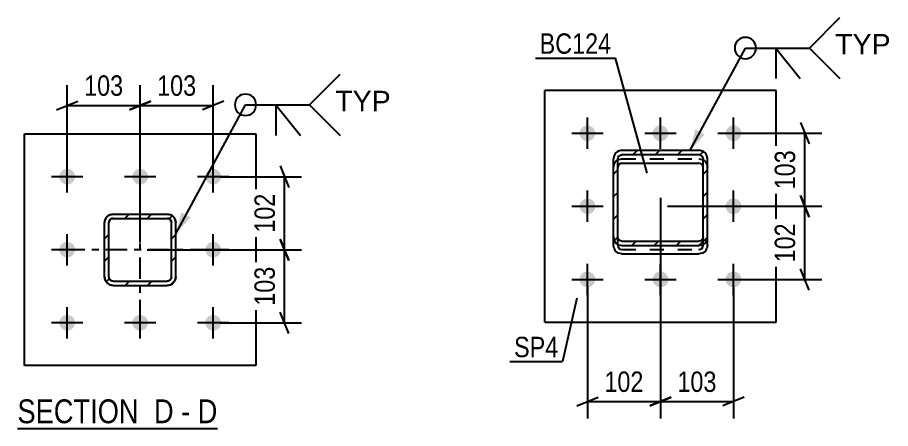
# Model space of a CAD drawing. Header units: millimetres. Extents: x 0 to 841, y 0 to 594.
# Drawn here: x 91.3 to 213.8, y 130.8 to 188.4 of the extents above; entities that cross this region are included whole.
import ezdxf

# ---------------------------------------------------------------- set-up
doc = ezdxf.new("R2010")
doc.units = ezdxf.units.MM
doc.linetypes.add('DXK_LINE_DOT2', pattern=[3.9198, 1.9599, -1.9599])
doc.linetypes.add('DXK_LINE_DOT3', pattern=[5.9187, 2.979, -0.9799, 0.9799, -0.9799])
doc.styles.add('Arial', font='ARIAL.TTF', dxfattribs={"height": 0.2})
doc.styles.add('Arial Narrow', font='ARIALN.TTF', dxfattribs={"height": 0.2})

# ---------------------------------------------------------------- blocks, each defined once
blk = doc.blocks.new('Unknown-247343265-14 - 48143')
at = {"color": 6, "linetype": 'Continuous'}
blk.add_line((91.28, 130.75), (119.35, 130.75), dxfattribs=at)
at = {"color": 0, "linetype": 'Continuous'}
for points in [[(109.39, 131.5), (109.39, 135), (91.28, 135), (91.28, 131.5)], [(113.21, 131.5), (113.21, 135), (110.44, 135), (110.44, 131.5)], [(115.53, 131.5), (115.53, 135), (114.26, 135), (114.26, 131.5)], [(119.35, 131.5), (119.35, 135), (116.58, 135), (116.58, 131.5)]]:
    blk.add_wipeout(points, dxfattribs=at)
at = {"color": 7, "linetype": 'Continuous', "style": 'Arial Narrow'}
for s, p in [('SECTION ', (91.28, 131.5)), ('D', (110.44, 131.5)), ('D', (116.58, 131.5)), ('-', (114.26, 131.5))]:
    blk.add_text(s, height=3.34, dxfattribs=at).set_placement(p)
blk = doc.blocks.new('Part-247343265-48162 - 48143')
at = {"color": 2, "linetype": 'Continuous'}
for p, q in [((92.26, 139.59), (92.26, 172.09)), ((92.26, 172.09), (124.76, 172.09)), ((124.76, 172.09), (124.76, 139.59)), ((124.76, 139.59), (92.26, 139.59))]:
    blk.add_line(p, q, dxfattribs=at)
blk = doc.blocks.new('Part-247343265-48260 - 48143')
at = {"linetype": 'Continuous'}
h = blk.add_hatch(dxfattribs=at)
h.set_pattern_fill('', scale=0.7, style=0, pattern_type=0)
h.set_pattern_definition([(45, (112.7678, 150.9338), (-1.57154, 1.57154), [])])
h.paths.add_polyline_path([(112.31, 150.84), (112.77, 150.93), (113.16, 151.19), (113.42, 151.58), (113.51, 152.04), (113.51, 159.64), (113.42, 160.1), (113.16, 160.49), (112.77, 160.75), (112.31, 160.84), (104.71, 160.84), (104.25, 160.75), (103.86, 160.49), (103.6, 160.1), (103.51, 159.64), (103.51, 152.04), (103.6, 151.58), (103.86, 151.19), (104.25, 150.93), (104.71, 150.84)])
h.paths.add_polyline_path([(104.71, 151.44), (104.48, 151.49), (104.28, 151.62), (104.15, 151.81), (104.11, 152.04), (104.11, 159.64), (104.15, 159.87), (104.28, 160.07), (104.48, 160.2), (104.71, 160.24), (112.31, 160.24), (112.54, 160.2), (112.73, 160.07), (112.86, 159.87), (112.91, 159.64), (112.91, 152.04), (112.86, 151.81), (112.73, 151.62), (112.54, 151.49), (112.31, 151.44)])
at = {"color": 7, "linetype": 'DXK_LINE_DOT3'}
for p, q in [((108.51, 145.84), (108.51, 165.84)), ((118.51, 155.84), (98.51, 155.84))]:
    blk.add_line(p, q, dxfattribs=at)
at = {"color": 7, "linetype": 'DXK_LINE_DOT2'}
for p, q in [((104.25, 160.75), (104.71, 160.84)), ((104.71, 160.84), (112.31, 160.84)), ((112.31, 160.84), (112.77, 160.75)), ((103.51, 159.64), (103.6, 160.1)), ((103.51, 152.04), (103.51, 159.64)), ((104.15, 159.87), (104.11, 159.64)), ((104.11, 152.04), (104.11, 159.64)), ((104.28, 160.07), (104.15, 159.87)), ((104.48, 160.2), (104.28, 160.07)), ((104.71, 160.24), (104.48, 160.2)), ((104.71, 160.24), (112.31, 160.24)), ((112.54, 160.2), (112.31, 160.24)), ((112.73, 160.07), (112.54, 160.2)), ((112.86, 159.87), (112.73, 160.07)), ((112.91, 159.64), (112.86, 159.87)), ((112.91, 152.04), (112.91, 159.64)), ((113.42, 160.1), (113.51, 159.64)), ((113.51, 152.04), (113.51, 159.64)), ((103.6, 151.58), (103.51, 152.04)), ((104.11, 152.04), (104.15, 151.81)), ((112.86, 151.81), (112.91, 152.04)), ((113.51, 152.04), (113.42, 151.58)), ((104.15, 151.81), (104.28, 151.62)), ((104.71, 150.84), (104.25, 150.93)), ((104.28, 151.62), (104.48, 151.49)), ((104.48, 151.49), (104.71, 151.44)), ((104.71, 151.44), (112.31, 151.44)), ((104.71, 150.84), (112.31, 150.84)), ((112.31, 151.44), (112.54, 151.49)), ((112.77, 150.93), (112.31, 150.84)), ((112.54, 151.49), (112.73, 151.62)), ((112.73, 151.62), (112.86, 151.81))]:
    blk.add_line(p, q, dxfattribs=at)
at = {"color": 2, "linetype": 'Continuous'}
for p, q in [((104.71, 160.84), (104.25, 160.75)), ((104.71, 160.84), (112.31, 160.84)), ((112.77, 160.75), (112.31, 160.84)), ((103.6, 160.1), (103.51, 159.64)), ((103.51, 152.04), (103.51, 159.64)), ((104.11, 159.64), (104.15, 159.87)), ((104.11, 152.04), (104.11, 159.64)), ((104.15, 159.87), (104.28, 160.07)), ((104.28, 160.07), (104.48, 160.2)), ((104.48, 160.2), (104.71, 160.24)), ((104.71, 160.24), (112.31, 160.24)), ((112.31, 160.24), (112.54, 160.2)), ((112.54, 160.2), (112.73, 160.07)), ((112.73, 160.07), (112.86, 159.87)), ((112.86, 159.87), (112.91, 159.64)), ((112.91, 152.04), (112.91, 159.64)), ((113.51, 159.64), (113.42, 160.1)), ((113.51, 152.04), (113.51, 159.64)), ((103.51, 152.04), (103.6, 151.58)), ((104.15, 151.81), (104.11, 152.04)), ((112.91, 152.04), (112.86, 151.81)), ((113.42, 151.58), (113.51, 152.04)), ((104.28, 151.62), (104.15, 151.81)), ((104.25, 150.93), (104.71, 150.84)), ((104.48, 151.49), (104.28, 151.62)), ((104.71, 151.44), (104.48, 151.49)), ((104.71, 151.44), (112.31, 151.44)), ((104.71, 150.84), (112.31, 150.84)), ((112.54, 151.49), (112.31, 151.44)), ((112.31, 150.84), (112.77, 150.93)), ((112.73, 151.62), (112.54, 151.49)), ((112.86, 151.81), (112.73, 151.62))]:
    blk.add_line(p, q, dxfattribs=at)
at = {"color": 7, "linetype": 'DXK_LINE_DOT2'}
for centre, start, end in [((104.71, 159.64), 112.5, 157.5), ((112.31, 159.64), 22.5, 67.5), ((104.71, 152.04), 202.5, 247.5), ((112.31, 152.04), 292.5, 337.5)]:
    blk.add_arc(centre, 1.2, start, end, dxfattribs=at)
at = {"color": 2, "linetype": 'Continuous'}
for centre, start, end in [((104.71, 159.64), 112.5, 157.5), ((112.31, 159.64), 22.5, 67.5), ((104.71, 152.04), 202.5, 247.5), ((112.31, 152.04), 292.5, 337.5)]:
    blk.add_arc(centre, 1.2, start, end, dxfattribs=at)
blk = doc.blocks.new('Bolt-247343265-48263 - 48143')
at = {"linetype": 'Continuous'}
for points in [[(98.26, 164.99, -1), (98.26, 167.19, -1)], [(108.51, 164.99, -1), (108.51, 167.19, -1)], [(118.76, 164.99, -1), (118.76, 167.19, -1)], [(98.26, 154.74, -1), (98.26, 156.94, -1)], [(118.76, 154.74, -1), (118.76, 156.94, -1)], [(98.26, 144.49, -1), (98.26, 146.69, -1)], [(108.51, 144.49, -1), (108.51, 146.69, -1)], [(118.76, 144.49, -1), (118.76, 146.69, -1)]]:
    blk.add_hatch(color=1, dxfattribs=at).paths.add_polyline_path(points)
at = {"color": 1, "linetype": 'Continuous'}
for p, q in [((98.26, 163.89), (98.26, 168.29)), ((108.51, 163.89), (108.51, 168.29)), ((118.76, 163.89), (118.76, 168.29)), ((100.46, 166.09), (96.06, 166.09)), ((110.71, 166.09), (106.31, 166.09)), ((120.96, 166.09), (116.56, 166.09)), ((98.26, 153.64), (98.26, 158.04)), ((118.76, 153.64), (118.76, 158.04)), ((100.46, 155.84), (96.06, 155.84)), ((120.96, 155.84), (116.56, 155.84)), ((98.26, 143.39), (98.26, 147.79)), ((108.51, 143.39), (108.51, 147.79)), ((118.76, 143.39), (118.76, 147.79)), ((100.46, 145.59), (96.06, 145.59)), ((110.71, 145.59), (106.31, 145.59)), ((120.96, 145.59), (116.56, 145.59))]:
    blk.add_line(p, q, dxfattribs=at)
blk = doc.blocks.new('Part-247343265-48356 - 48335')
at = {"color": 2, "linetype": 'Continuous'}
for p, q in [((165.29, 145.68), (165.29, 178.18)), ((197.79, 178.18), (165.29, 178.18)), ((197.79, 145.68), (197.79, 178.18)), ((165.29, 145.68), (197.79, 145.68))]:
    blk.add_line(p, q, dxfattribs=at)
blk = doc.blocks.new('Part-247343265-48453 - 48335')
at = {"linetype": 'Continuous'}
h = blk.add_hatch(dxfattribs=at)
h.set_pattern_fill('', scale=0.7, style=0, pattern_type=0)
h.set_pattern_definition([(45, (186.937, 156.4249), (-1.57154, 1.57154), [])])
h.paths.add_polyline_path([(176.14, 156.42), (186.94, 156.42), (187.4, 156.52), (187.79, 156.78), (188.05, 157.17), (188.14, 157.64), (188.14, 168.57), (188.05, 169.04), (187.79, 169.43), (187.4, 169.69), (186.94, 169.79), (176.14, 169.79), (175.68, 169.69), (175.29, 169.43), (175.03, 169.04), (174.94, 168.57), (174.94, 157.64), (175.03, 157.17), (175.29, 156.78), (175.68, 156.52)])
h.paths.add_polyline_path([(175.58, 157.41), (175.54, 157.64), (175.54, 168.57), (175.58, 168.8), (175.71, 169), (175.91, 169.13), (176.14, 169.18), (186.94, 169.18), (187.17, 169.13), (187.36, 169), (187.49, 168.8), (187.54, 168.57), (187.54, 157.64), (187.49, 157.41), (187.36, 157.21), (187.17, 157.08), (186.94, 157.03), (176.14, 157.03), (175.91, 157.08), (175.71, 157.21)])
at = {"color": 2, "linetype": 'Continuous'}
for p, q in [((176.14, 169.79), (175.68, 169.69)), ((175.71, 169), (175.91, 169.13)), ((175.91, 169.13), (176.14, 169.18)), ((176.14, 169.79), (186.94, 169.79)), ((176.14, 169.18), (186.94, 169.18)), ((187.4, 169.69), (186.94, 169.79)), ((186.94, 169.18), (187.17, 169.13)), ((187.17, 169.13), (187.36, 169)), ((175.03, 169.04), (174.94, 168.57)), ((174.94, 157.64), (174.94, 168.57)), ((175.54, 168.57), (175.58, 168.8)), ((175.54, 157.64), (175.54, 168.57)), ((175.58, 168.8), (175.71, 169)), ((175.91, 167.95), (175.71, 167.82)), ((176.14, 168), (175.91, 167.95)), ((176.14, 168), (186.94, 168)), ((187.17, 167.95), (186.94, 168)), ((187.36, 167.82), (187.17, 167.95)), ((187.36, 169), (187.49, 168.8)), ((187.49, 168.8), (187.54, 168.57)), ((187.54, 157.64), (187.54, 168.57)), ((188.14, 168.57), (188.05, 169.04)), ((188.14, 157.64), (188.14, 168.57)), ((175.58, 167.63), (175.54, 167.39)), ((175.71, 167.82), (175.58, 167.63)), ((187.49, 167.63), (187.36, 167.82)), ((187.54, 167.39), (187.49, 167.63)), ((174.94, 156.46), (174.94, 157.64)), ((174.94, 157.64), (175.03, 157.17)), ((175.58, 157.41), (175.54, 157.64)), ((175.71, 157.21), (175.58, 157.41)), ((175.91, 157.08), (175.71, 157.21)), ((176.14, 157.03), (175.91, 157.08)), ((176.14, 157.03), (186.94, 157.03)), ((187.17, 157.08), (186.94, 157.03)), ((187.36, 157.21), (187.17, 157.08)), ((187.49, 157.41), (187.36, 157.21)), ((187.54, 157.64), (187.49, 157.41)), ((188.05, 157.17), (188.14, 157.64)), ((188.14, 156.46), (188.14, 157.64)), ((175.03, 156), (174.94, 156.46)), ((175.68, 156.52), (176.14, 156.42)), ((176.14, 156.42), (186.94, 156.42)), ((186.94, 156.42), (187.4, 156.52)), ((188.14, 156.46), (188.05, 156)), ((176.14, 155.25), (175.68, 155.34)), ((176.14, 155.25), (186.94, 155.25)), ((187.4, 155.34), (186.94, 155.25))]:
    blk.add_line(p, q, dxfattribs=at)
at = {"color": 7, "linetype": 'DXK_LINE_DOT2'}
for p, q in [((174.94, 157.64), (174.94, 168.57)), ((175.54, 156.46), (175.54, 168.57)), ((175.68, 168.52), (176.14, 168.61)), ((176.14, 168.61), (186.94, 168.61)), ((186.94, 168.61), (187.4, 168.52)), ((187.54, 156.46), (187.54, 168.57)), ((188.14, 157.64), (188.14, 168.57)), ((174.94, 167.39), (175.03, 167.86)), ((188.05, 167.86), (188.14, 167.39)), ((175.54, 156.46), (175.58, 156.23)), ((175.58, 156.23), (175.71, 156.03)), ((175.71, 156.03), (175.91, 155.9)), ((175.91, 155.9), (176.14, 155.85)), ((176.14, 155.85), (186.94, 155.85)), ((186.94, 155.85), (187.17, 155.9)), ((187.17, 155.9), (187.36, 156.03)), ((187.36, 156.03), (187.49, 156.23)), ((187.49, 156.23), (187.54, 156.46))]:
    blk.add_line(p, q, dxfattribs=at)
at = {"color": 7, "linetype": 'DXK_LINE_DOT3'}
blk.add_line((181.54, 163.11), (181.54, 160.38), dxfattribs=at)
at = {"color": 30, "linetype": 'DXK_LINE_DOT3'}
blk.add_line((181.54, 163.11), (181.54, 160.72), dxfattribs=at)
at = {"color": 2, "linetype": 'Continuous'}
for centre, start, end in [((176.15, 168.58), 112.8504, 157.8474), ((186.93, 168.58), 22.1526, 67.1496), ((176.15, 157.63), 202.1526, 247.1496), ((186.93, 157.63), 292.8504, 337.8474), ((176.15, 156.45), 202.1526, 247.1496), ((186.93, 156.45), 292.8504, 337.8474)]:
    blk.add_arc(centre, 1.21, start, end, dxfattribs=at)
at = {"color": 7, "linetype": 'DXK_LINE_DOT2'}
for centre, start, end in [((176.15, 167.4), 112.8504, 157.8474), ((186.93, 167.4), 22.1526, 67.1496)]:
    blk.add_arc(centre, 1.21, start, end, dxfattribs=at)
blk = doc.blocks.new('Bolt-247343265-48457 - 48335')
at = {"linetype": 'Continuous'}
for points in [[(171.29, 173.28, -1), (171.29, 171.08, -1)], [(181.54, 173.28, -1), (181.54, 171.08, -1)], [(191.79, 173.28, -1), (191.79, 171.08, -1)], [(171.29, 163.03, -1), (171.29, 160.83, -1)], [(191.79, 163.03, -1), (191.79, 160.83, -1)], [(171.29, 152.78, -1), (171.29, 150.58, -1)], [(181.54, 152.78, -1), (181.54, 150.58, -1)], [(191.79, 152.78, -1), (191.79, 150.58, -1)]]:
    blk.add_hatch(color=1, dxfattribs=at).paths.add_polyline_path(points)
at = {"color": 1, "linetype": 'Continuous'}
for p, q in [((171.29, 169.98), (171.29, 174.38)), ((181.54, 169.98), (181.54, 174.38)), ((191.79, 169.98), (191.79, 174.38)), ((169.09, 172.18), (173.49, 172.18)), ((179.34, 172.18), (183.74, 172.18)), ((189.59, 172.18), (193.99, 172.18)), ((171.29, 159.73), (171.29, 164.13)), ((191.79, 159.73), (191.79, 164.13)), ((169.09, 161.93), (173.49, 161.93)), ((189.59, 161.93), (193.99, 161.93)), ((171.29, 149.48), (171.29, 153.88)), ((181.54, 149.48), (181.54, 153.88)), ((191.79, 149.48), (191.79, 153.88)), ((169.09, 151.68), (173.49, 151.68)), ((179.34, 151.68), (183.74, 151.68)), ((189.59, 151.68), (193.99, 151.68))]:
    blk.add_line(p, q, dxfattribs=at)
blk = doc.blocks.new('StraightDimension-247343265-49668 - 48143')
at = {"color": 7, "linetype": 'Continuous'}
for p, q in [((128.16, 167.59), (129.36, 164.59)), ((119.76, 166.09), (131.16, 166.09)), ((128.76, 155.84), (128.76, 166.09)), ((129.36, 154.34), (128.16, 157.34)), ((109.51, 155.84), (131.16, 155.84))]:
    blk.add_line(p, q, dxfattribs=at)
at = {"color": 0}
blk.add_wipeout([(128.01, 164.31), (123.81, 164.31), (123.81, 157.63), (128.01, 157.63)], dxfattribs=at)
at = {"color": 3, "style": 'Arial Narrow'}
blk.add_text('102', height=2.863, rotation=90.0002, dxfattribs=at).set_placement((127.41, 158.23))
blk = doc.blocks.new('StraightDimension-247343265-49609 - 48143')
at = {"color": 7, "linetype": 'Continuous'}
for p, q in [((108.51, 156.84), (108.51, 178.94)), ((118.76, 167.09), (118.76, 178.94)), ((107.01, 175.49), (110.01, 176.69)), ((120.26, 176.69), (117.26, 175.49)), ((108.51, 176.09), (118.76, 176.09))]:
    blk.add_line(p, q, dxfattribs=at)
at = {"color": 0}
blk.add_wipeout([(116.98, 176.84), (116.98, 181.04), (110.29, 181.04), (110.29, 176.84)], dxfattribs=at)
at = {"color": 3, "style": 'Arial Narrow'}
blk.add_text('103', height=2.863, dxfattribs=at).set_placement((110.89, 177.44))
blk = doc.blocks.new('StraightDimension-247343265-49610 - 48143')
at = {"color": 7, "linetype": 'Continuous'}
for p, q in [((98.26, 167.09), (98.26, 178.94)), ((108.51, 156.84), (108.51, 178.94)), ((96.76, 175.49), (99.76, 176.69)), ((110.01, 176.69), (107.01, 175.49)), ((98.26, 176.09), (108.51, 176.09))]:
    blk.add_line(p, q, dxfattribs=at)
at = {"color": 0}
blk.add_wipeout([(106.73, 176.84), (106.73, 181.04), (100.04, 181.04), (100.04, 176.84)], dxfattribs=at)
at = {"color": 3, "style": 'Arial Narrow'}
blk.add_text('103', height=2.863, dxfattribs=at).set_placement((100.64, 177.44))
blk = doc.blocks.new('StraightDimension-247343265-49669 - 48143')
at = {"color": 7, "linetype": 'Continuous'}
for p, q in [((128.16, 157.34), (129.36, 154.34)), ((109.51, 155.84), (131.16, 155.84)), ((128.76, 145.59), (128.76, 155.84)), ((129.36, 144.09), (128.16, 147.09)), ((119.76, 145.59), (131.16, 145.59))]:
    blk.add_line(p, q, dxfattribs=at)
at = {"color": 0}
blk.add_wipeout([(128.01, 154.06), (123.81, 154.06), (123.81, 147.38), (128.01, 147.38)], dxfattribs=at)
at = {"color": 3, "style": 'Arial Narrow'}
blk.add_text('103', height=2.863, rotation=90.0002, dxfattribs=at).set_placement((127.41, 147.98))
blk = doc.blocks.new('StraightDimension-247343265-49728 - 48335')
at = {"color": 7, "linetype": 'Continuous'}
for p, q in [((201.19, 163.43), (202.39, 160.43)), ((182.54, 161.93), (204.19, 161.93)), ((201.79, 151.68), (201.79, 161.93)), ((202.39, 150.18), (201.19, 153.18)), ((192.79, 151.68), (204.19, 151.68))]:
    blk.add_line(p, q, dxfattribs=at)
at = {"color": 0}
blk.add_wipeout([(201.04, 160.14), (196.84, 160.14), (196.84, 153.46), (201.04, 153.46)], dxfattribs=at)
at = {"color": 3, "style": 'Arial Narrow'}
blk.add_text('102', height=2.863, rotation=90.0002, dxfattribs=at).set_placement((200.44, 154.06))
blk = doc.blocks.new('StraightDimension-247343265-49727 - 48335')
at = {"color": 7, "linetype": 'Continuous'}
for p, q in [((201.19, 173.68), (202.39, 170.68)), ((192.79, 172.18), (204.19, 172.18)), ((201.79, 161.93), (201.79, 172.18)), ((202.39, 160.43), (201.19, 163.43)), ((182.54, 161.93), (204.19, 161.93))]:
    blk.add_line(p, q, dxfattribs=at)
at = {"color": 0}
blk.add_wipeout([(201.04, 170.39), (196.84, 170.39), (196.84, 163.71), (201.04, 163.71)], dxfattribs=at)
at = {"color": 3, "style": 'Arial Narrow'}
blk.add_text('103', height=2.863, rotation=90.0002, dxfattribs=at).set_placement((200.44, 164.31))
blk = doc.blocks.new('StraightDimension-247343265-49764 - 48335')
at = {"color": 7, "linetype": 'Continuous'}
for p, q in [((181.54, 160.93), (181.54, 132.14)), ((191.79, 150.68), (191.79, 132.14)), ((180.04, 133.94), (183.04, 135.14)), ((193.29, 135.14), (190.29, 133.94)), ((181.54, 134.54), (191.79, 134.54))]:
    blk.add_line(p, q, dxfattribs=at)
at = {"color": 0}
blk.add_wipeout([(190, 135.29), (190, 139.49), (183.32, 139.49), (183.32, 135.29)], dxfattribs=at)
at = {"color": 3, "style": 'Arial Narrow'}
blk.add_text('103', height=2.863, dxfattribs=at).set_placement((183.92, 135.89))
blk = doc.blocks.new('StraightDimension-247343265-49765 - 48335')
at = {"color": 7, "linetype": 'Continuous'}
for p, q in [((181.54, 160.93), (181.54, 132.14)), ((171.29, 150.68), (171.29, 132.14)), ((169.79, 133.94), (172.79, 135.14)), ((183.04, 135.14), (180.04, 133.94)), ((171.29, 134.54), (181.54, 134.54))]:
    blk.add_line(p, q, dxfattribs=at)
at = {"color": 0}
blk.add_wipeout([(179.75, 135.29), (179.75, 139.49), (173.07, 139.49), (173.07, 135.29)], dxfattribs=at)
at = {"color": 3, "style": 'Arial Narrow'}
blk.add_text('102', height=2.863, dxfattribs=at).set_placement((173.67, 135.89))
blk = doc.blocks.new('WeldMark-247343265-49549 - 48143')
at = {"linetype": 'Continuous'}
blk.add_hatch(color=30, dxfattribs=at).paths.add_polyline_path([(115.6, 160.37), (113.51, 158.09), (114.28, 161.08)])
at = {"color": 30, "linetype": 'Continuous'}
for p, q in [((113.51, 158.09), (123.29, 176.17)), ((123.29, 176.17), (132.29, 176.17))]:
    blk.add_line(p, q, dxfattribs=at)
at = {"color": 3, "linetype": 'Continuous'}
for q in [(131, 171.88), (127.57, 171.88)]:
    blk.add_line((127.57, 176.17), q, dxfattribs=at)
for start, end in [(90, 270), (270, 90)]:
    blk.add_arc((123.29, 176.17), 1.5, start, end, dxfattribs=at)
at = {"color": 0, "linetype": 'Continuous'}
blk.add_wipeout([(143.66, 175.27), (143.66, 178.27), (135.89, 178.27), (135.89, 175.27)], dxfattribs=at)
blk.add_wipeout([(143.66, 175.27), (143.66, 178.27), (135.89, 178.27), (135.89, 175.27)], dxfattribs=at)
at = {"color": 3, "linetype": 'Continuous'}
for q in [(136.57, 180.46), (136.57, 171.88)]:
    blk.add_line((132.29, 176.17), q, dxfattribs=at)
at = {"color": 3, "linetype": 'Continuous', "style": 'Arial'}
blk.add_text('TYP', height=2.865, dxfattribs=at).set_placement((135.89, 175.27))
blk = doc.blocks.new('WeldMark-247343265-49562 - 48335')
at = {"linetype": 'Continuous'}
blk.add_hatch(color=30, dxfattribs=at).paths.add_polyline_path([(187.75, 172.01), (185.67, 169.73), (186.44, 172.73)])
at = {"color": 30, "linetype": 'Continuous'}
for p, q in [((185.67, 169.73), (193.46, 184.14)), ((193.46, 184.14), (202.46, 184.14))]:
    blk.add_line(p, q, dxfattribs=at)
at = {"color": 3, "linetype": 'Continuous'}
for q in [(201.17, 179.86), (197.74, 179.86)]:
    blk.add_line((197.74, 184.14), q, dxfattribs=at)
for start, end in [(90, 270), (270, 90)]:
    blk.add_arc((193.46, 184.14), 1.5, start, end, dxfattribs=at)
at = {"color": 0, "linetype": 'Continuous'}
blk.add_wipeout([(213.83, 183.24), (213.83, 186.24), (206.06, 186.24), (206.06, 183.24)], dxfattribs=at)
blk.add_wipeout([(213.83, 183.24), (213.83, 186.24), (206.06, 186.24), (206.06, 183.24)], dxfattribs=at)
at = {"color": 3, "linetype": 'Continuous'}
for q in [(206.74, 188.43), (206.74, 179.86)]:
    blk.add_line((202.46, 184.14), q, dxfattribs=at)
at = {"color": 3, "linetype": 'Continuous', "style": 'Arial'}
blk.add_text('TYP', height=2.865, dxfattribs=at).set_placement((206.06, 183.24))
blk = doc.blocks.new('Mark-247343265-49790 - 48335')
at = {"color": 0}
blk.add_wipeout([(167.2, 140.76), (167.2, 143.76), (160.99, 143.76), (160.99, 140.76)], dxfattribs=at)
blk.add_wipeout([(167.2, 140.76), (167.2, 143.76), (160.99, 143.76), (160.99, 140.76)], dxfattribs=at)
at = {"color": 30, "linetype": 'Continuous'}
for p in [(169.8, 149.02), (160.39, 140.16)]:
    blk.add_line(p, (167.8, 140.16), dxfattribs=at)
at = {"color": 3, "style": 'Arial Narrow'}
blk.add_text('SP4', height=2.863, dxfattribs=at).set_placement((160.99, 140.76))
blk = doc.blocks.new('Mark-247343265-49793 - 48335')
at = {"color": 0}
blk.add_wipeout([(174.63, 183.33), (174.63, 186.33), (164.58, 186.33), (164.58, 183.33)], dxfattribs=at)
blk.add_wipeout([(174.63, 183.33), (174.63, 186.33), (164.58, 186.33), (164.58, 183.33)], dxfattribs=at)
at = {"color": 30, "linetype": 'Continuous'}
for p in [(163.98, 182.73), (179.68, 166.59)]:
    blk.add_line(p, (175.23, 182.73), dxfattribs=at)
at = {"color": 3, "style": 'Arial Narrow'}
blk.add_text('BC124', height=2.863, dxfattribs=at).set_placement((164.58, 183.33))

msp = doc.modelspace()

# ---------------------------------------------------------------- block references
for name in ['Part-247343265-48356 - 48335', 'Bolt-247343265-48457 - 48335', 'Part-247343265-48162 - 48143', 'Part-247343265-48453 - 48335', 'Bolt-247343265-48263 - 48143', 'Part-247343265-48260 - 48143', 'Unknown-247343265-14 - 48143']:
    msp.add_blockref(name, (0, 0))

# ---------------------------------------------------------------- next in the draw order: block references
for name in ['Mark-247343265-49793 - 48335', 'StraightDimension-247343265-49668 - 48143', 'StraightDimension-247343265-49728 - 48335']:
    msp.add_blockref(name, (0, 0))

# ---------------------------------------------------------------- next in the draw order: block references
for name in ['StraightDimension-247343265-49609 - 48143', 'StraightDimension-247343265-49727 - 48335']:
    msp.add_blockref(name, (0, 0))

# ---------------------------------------------------------------- next in the draw order: block references
for name in ['WeldMark-247343265-49562 - 48335', 'StraightDimension-247343265-49610 - 48143', 'WeldMark-247343265-49549 - 48143', 'StraightDimension-247343265-49764 - 48335']:
    msp.add_blockref(name, (0, 0))

# ---------------------------------------------------------------- next in the draw order: block references
for name in ['StraightDimension-247343265-49765 - 48335', 'StraightDimension-247343265-49669 - 48143']:
    msp.add_blockref(name, (0, 0))

# ---------------------------------------------------------------- next in the draw order: block references
msp.add_blockref('Mark-247343265-49790 - 48335', (0, 0))

doc.saveas('drawing.dxf')
